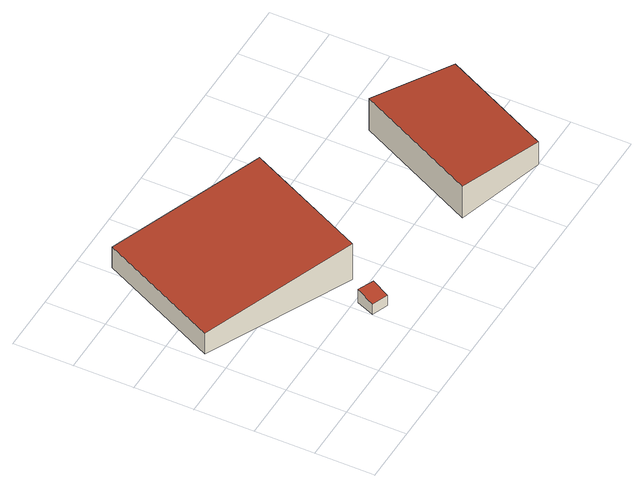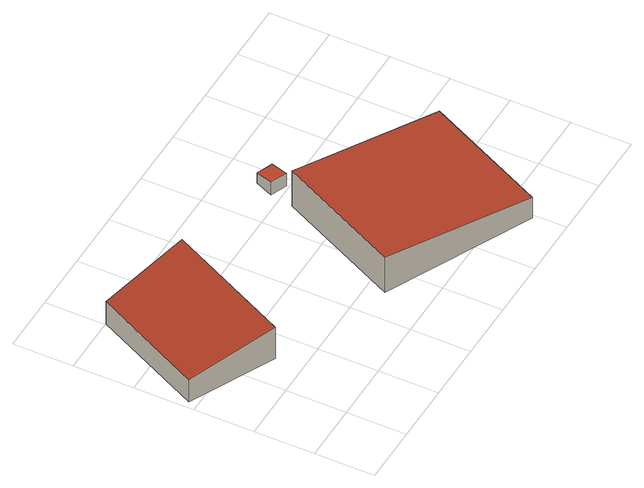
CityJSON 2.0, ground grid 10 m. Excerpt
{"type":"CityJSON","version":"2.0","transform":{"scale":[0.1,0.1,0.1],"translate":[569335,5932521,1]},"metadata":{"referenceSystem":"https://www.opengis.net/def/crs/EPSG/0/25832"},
"CityObjects":{
"building1":{"type":"Building","attributes":{"Grundfläche 2D":"9.584535","Grundhöhe NN":"1.262"},"geometry":[{"type":"Solid","lod":"3","boundaries":[[[[0,1,2,3]],[[4,5,3,2]],[[5,6,0,3]],[[6,7,1,0]],[[7,4,2,1]],[[7,6,5,4]]]],"semantics":{"surfaces":[{"type":"RoofSurface"},{"type":"WallSurface"},{"type":"GroundSurface"}],"values":[[0,1,1,1,1,2]]}}]},
"building2":{"type":"Building","attributes":{"Grundfläche 2D":"615.943601","Grundhöhe NN":"1.569"},"geometry":[{"type":"Solid","lod":"3","boundaries":[[[[8,9,10,11]],[[12,13,11,10]],[[13,14,8,11]],[[14,15,9,8]],[[15,12,10,9]],[[15,14,13,12]]]],"semantics":{"surfaces":[{"type":"RoofSurface"},{"type":"WallSurface"},{"type":"GroundSurface"}],"values":[[0,1,1,1,1,2]]}}]},
"building3":{"type":"Building","attributes":{"Grundfläche 2D":"344.911542","Grundhöhe NN":"1.336"},"geometry":[{"type":"Solid","lod":"3","boundaries":[[[[16,17,18,19]],[[20,21,19,18]],[[21,22,16,19]],[[22,23,17,16]],[[23,20,18,17]],[[23,22,21,20]]]],"semantics":{"surfaces":[{"type":"RoofSurface"},{"type":"WallSurface"},{"type":"GroundSurface"}],"values":[[0,1,1,1,1,2]]}}]}
},
"vertices":[
[229,54,23],[242,84,29],[215,96,29],[202,65,23],[215,96,3],[202,65,3],[229,54,3],[242,84,3],
[10,240,47],[252,124,77],[351,331,77],[109,447,47],[351,331,6],[109,447,6],[10,240,6],[252,124,6],
[599,0,48],[689,186,48],[548,254,66],[446,45,66],[548,254,3],[446,45,3],[599,0,3],[689,186,3]
]}
